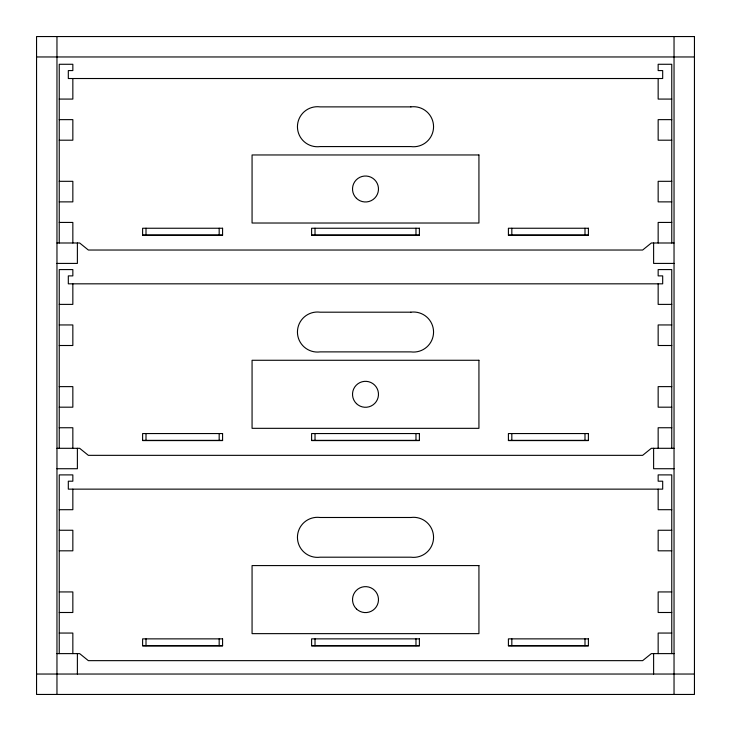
<?xml version="1.0" encoding="UTF-8"?>
<svg xmlns="http://www.w3.org/2000/svg" width="731" height="731" viewBox="0 0 731 731"><rect width="100%" height="100%" fill="white"/><g stroke="black" fill="none" stroke-linecap="round" stroke-linejoin="round"><path stroke-width="1.1" d="M36.55 56.963L694.45 56.963M59.238 99.078L72.844 99.078L72.844 78.519M671.762 99.078L658.156 99.078L658.156 78.519M59.238 119.637L72.844 119.637L72.844 140.197L59.238 140.197M671.762 119.637L658.156 119.637L658.156 140.197L671.762 140.197M59.238 181.315L72.844 181.315L72.844 201.875L59.238 201.875M671.762 181.315L658.156 181.315L658.156 201.875L671.762 201.875M59.238 222.434L72.844 222.434L72.844 242.994M671.762 222.434L658.156 222.434L658.156 242.994M142.636 235.053L222.599 235.053M311.598 235.053L419.402 235.053M508.401 235.053L588.364 235.053M56.963 242.994L79.652 242.994L88.36 250.029L642.64 250.029L651.348 242.994L674.037 242.994M56.963 263.416L77.385 263.416L77.385 242.994M674.037 263.416L653.615 263.416L653.615 242.994M59.238 304.388L72.844 304.388L72.844 283.829M671.762 304.388L658.156 304.388L658.156 283.829M59.238 324.948L72.844 324.948L72.844 345.507L59.238 345.507M671.762 324.948L658.156 324.948L658.156 345.507L671.762 345.507M59.238 386.626L72.844 386.626L72.844 407.185L59.238 407.185M671.762 386.626L658.156 386.626L658.156 407.185L671.762 407.185M59.238 427.745L72.844 427.745L72.844 448.304M671.762 427.745L658.156 427.745L658.156 448.304M142.636 440.364L222.599 440.364M311.598 440.364L419.402 440.364M508.401 440.364L588.364 440.364M56.963 448.304L79.652 448.304L88.36 455.34L642.64 455.34L651.348 448.304L674.037 448.304M56.963 468.726L77.385 468.726L77.385 448.304M674.037 468.726L653.615 468.726L653.615 448.304M59.238 509.699L72.844 509.699L72.844 489.14M671.762 509.699L658.156 509.699L658.156 489.14M59.238 530.258L72.844 530.258L72.844 550.818L59.238 550.818M671.762 530.258L658.156 530.258L658.156 550.818L671.762 550.818M59.238 591.936L72.844 591.936L72.844 612.496L59.238 612.496M671.762 591.936L658.156 591.936L658.156 612.496L671.762 612.496M59.238 633.055L72.844 633.055L72.844 653.615M671.762 633.055L658.156 633.055L658.156 653.615M142.636 645.674L222.599 645.674M311.598 645.674L419.402 645.674M508.401 645.674L588.364 645.674M56.963 653.615L79.652 653.615L88.36 660.65L642.64 660.65L651.348 653.615L674.037 653.615M36.55 674.037L694.45 674.037M674.037 36.55L674.037 694.45M671.762 242.994L671.762 64.273L658.156 64.273L658.156 70.578L662.688 70.578L662.688 78.519L68.312 78.519L68.312 70.578L72.844 70.578L72.844 64.273L59.238 64.273L59.238 242.994M671.762 448.304L671.762 269.584L658.156 269.584L658.156 275.889L662.688 275.889L662.688 283.829L68.312 283.829L68.312 275.889L72.844 275.889L72.844 269.584L59.238 269.584L59.238 448.304M671.762 653.615L671.762 474.894L658.156 474.894L658.156 481.199L662.688 481.199L662.688 489.14L68.312 489.14L68.312 481.199L72.844 481.199L72.844 474.894L59.238 474.894L59.238 653.615M653.615 653.615L653.615 674.037M584.992 228.246L584.992 235.053M584.992 433.556L584.992 440.364M584.992 638.867L584.992 645.674M511.828 228.246L511.828 235.053M511.828 433.556L511.828 440.364M511.828 638.867L511.828 645.674M415.976 228.246L415.976 235.053M415.976 433.556L415.976 440.364M415.976 638.867L415.976 645.674M315.024 228.246L315.024 235.053M315.024 433.556L315.024 440.364M315.024 638.867L315.024 645.674M219.172 228.246L219.172 235.053M219.172 433.556L219.172 440.364M219.172 638.867L219.172 645.674M146.008 228.246L146.008 235.053M146.008 433.556L146.008 440.364M146.008 638.867L146.008 645.674M77.385 653.615L77.385 674.037M56.963 36.55L56.963 694.45M694.45 36.55L36.55 36.55L36.55 694.45L694.45 694.45L694.45 36.55M410.877 106.881L320.123 106.881A20.029 20.029 0 0 0 297.444 126.728A20.029 20.029 0 0 0 320.123 146.575L410.877 146.575A20.029 20.029 0 0 0 433.556 126.728A20.029 20.029 0 0 0 410.877 106.881M478.933 154.963L252.067 154.963L252.067 223.019L478.933 223.019L478.933 154.963M222.599 228.246L142.609 228.246L142.609 235.281L222.58 235.281L222.58 228.246M419.402 228.246L311.598 228.246L311.616 235.281L419.384 235.281L419.384 228.246M588.391 228.246L508.401 228.246L508.42 235.281L588.391 235.281L588.391 228.246M410.877 312.192L320.123 312.192A20.029 20.029 0 0 0 297.444 332.038A20.029 20.029 0 0 0 320.123 351.885L410.877 351.885A20.029 20.029 0 0 0 433.556 332.038A20.029 20.029 0 0 0 410.877 312.192M478.933 360.273L252.067 360.273L252.067 428.329L478.933 428.329L478.933 360.273M222.599 433.556L142.609 433.556L142.609 440.592L222.58 440.592L222.58 433.556M419.402 433.556L311.598 433.556L311.616 440.592L419.384 440.592L419.384 433.556M588.391 433.556L508.401 433.556L508.42 440.592L588.391 440.592L588.391 433.556M410.877 517.493L320.123 517.493A20.029 20.029 0 0 0 297.444 537.349A20.029 20.029 0 0 0 320.123 557.196L410.877 557.196A20.029 20.029 0 0 0 433.556 537.349A20.029 20.029 0 0 0 410.877 517.493M478.933 565.584L252.067 565.584L252.067 633.64L478.933 633.64L478.933 565.584M222.599 638.867L142.609 638.867L142.609 645.902L222.58 645.902L222.58 638.867M419.402 638.867L311.598 638.867L311.616 645.902L419.384 645.902L419.384 638.867M588.391 638.867L508.401 638.867L508.42 645.902L588.391 645.902L588.391 638.867M356.436 608.905A12.984 12.984 0 0 0 378.082 602.81A12.984 12.984 0 0 0 361.982 587.121A12.984 12.984 0 0 0 356.436 608.905M356.436 198.293A12.984 12.984 0 0 0 378.082 192.189A12.984 12.984 0 0 0 361.982 176.5A12.984 12.984 0 0 0 356.436 198.293M356.436 403.603A12.984 12.984 0 0 0 378.082 397.5A12.984 12.984 0 0 0 361.982 381.81A12.984 12.984 0 0 0 356.436 403.603"/></g></svg>
